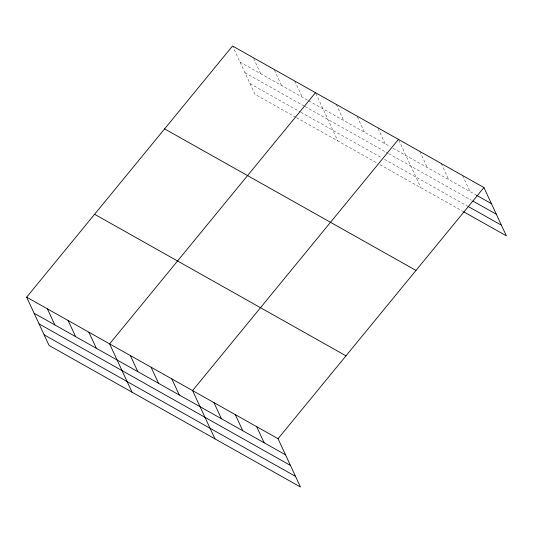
<?xml version="1.0" encoding="UTF-8"?>
<svg xmlns="http://www.w3.org/2000/svg" width="533" height="533" viewBox="0 0 533 533"><rect width="100%" height="100%" fill="white"/><g stroke="black" fill="none" stroke-linecap="round" stroke-linejoin="round"><path stroke-width="0.4" stroke-dasharray="2.67 2" d="M240.01 62.095L307.954 100.351M308.667 100.75L390.196 146.655M393.061 148.267L475.736 194.811M244.94 72.721L304.303 106.14M305.016 106.547L387.977 153.251M388.69 153.657L471.405 200.228M250.024 83.668L300.086 111.857M300.799 112.256L381.615 157.755M384.48 159.367L467.228 205.958M295.722 117.247L254.954 94.294L232.874 46.731M296.435 117.646L377.251 163.145M380.109 164.757L462.904 211.368M462.564 175.504L470.039 191.607M441.197 163.478L448.666 179.574M419.824 151.445L427.299 167.542M398.797 140.146L420.877 187.709M378.057 128.466L385.192 143.837M357.317 116.794L364.452 132.157M336.236 104.381L343.712 120.485M315.836 93.435L337.915 140.998M294.756 81.029L302.231 97.126M274.355 70.083L281.491 85.453M253.615 58.403L260.75 73.774"/><path stroke-width="0.8" d="M26.65 297.167L278.046 438.706L300.465 487.002L49.069 345.464L26.65 297.167L232.535 45.998L483.931 187.536L506.35 235.833L463.61 211.768M315.496 92.702L109.611 343.878L132.031 392.175M398.457 139.413L192.573 390.582L214.986 438.879M278.046 438.706L483.931 187.536M476.449 195.218L491.406 203.639M472.831 201.028L496.336 214.259M467.941 206.358L501.42 225.206M164.597 128.886L415.987 270.424M94.594 214.279L345.99 355.824M34.125 313.271L285.515 454.809M39.056 323.891L290.452 465.436M44.139 334.837L295.529 476.382M256.673 426.68L264.148 442.776M235.306 414.647L242.781 430.744M213.94 402.615L221.415 418.718M171.833 378.91L179.301 395.006M151.092 367.23L158.561 383.327M130.352 355.551L137.82 371.654M88.871 332.199L96.346 348.296M68.131 320.52L75.606 336.623M47.39 308.847L54.866 324.943"/></g></svg>
